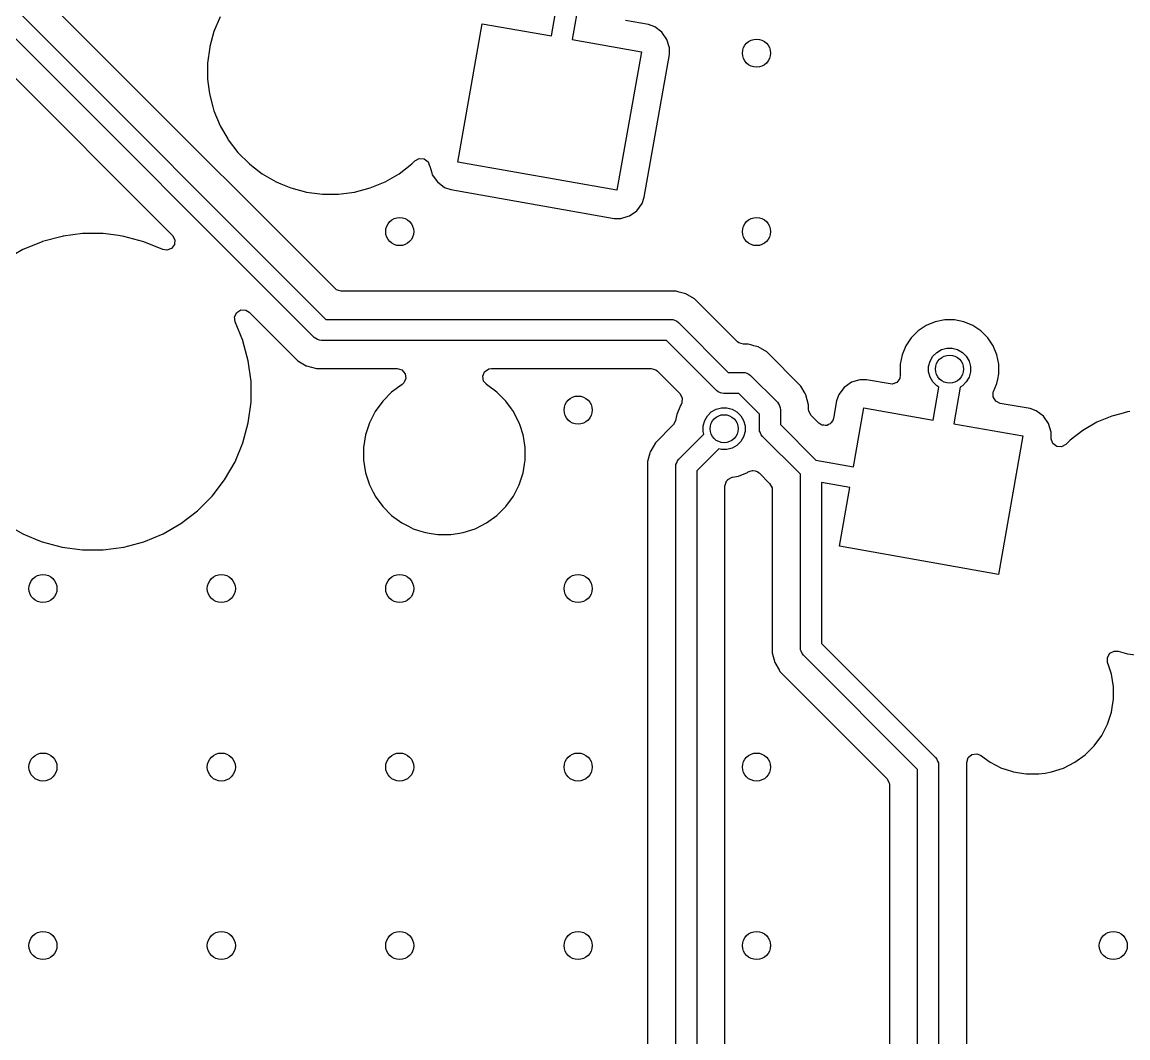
# Model space of a CAD drawing. Extents: x 2.6 to 14.2, y -9.4 to -3.8.
# Drawn here: x 6.272 to 6.891, y -5.782 to -5.213 of the extents above; entities that cross this region are included whole.
import ezdxf

# ---------------------------------------------------------------- set-up
doc = ezdxf.new("R2010")
doc.units = 0
doc.header["$MEASUREMENT"] = 0
doc.layers.add('BLACK', color=7, linetype='CONTINUOUS')

msp = doc.modelspace()

# ---------------------------------------------------------------- linework, layer by layer
at = {"layer": 'BLACK', "linetype": 'CONTINUOUS'}
for p, q in [((6.32062, -5.23617), (6.27996, -5.19552)), ((6.56828, -5.22095), (6.5725, -5.19705)), ((6.5838, -5.20093), (6.57991, -5.223)), ((6.27083, -5.20868), (6.44185, -5.3797)), ((6.38253, -5.21014), (6.37907, -5.21849)), ((6.62265, -5.21452), (6.60978, -5.21225)), ((6.43523, -5.38979), (6.26421, -5.21876)), ((6.37907, -5.21849), (6.37832, -5.22127)), ((6.51584, -5.29165), (6.52951, -5.21411)), ((6.52951, -5.21411), (6.56828, -5.22095)), ((6.62618, -5.21574), (6.62265, -5.21452)), ((6.62265, -5.21452), (6.62265, -5.21452)), ((6.62265, -5.21452), (6.62265, -5.21452)), ((6.62265, -5.21452), (6.62265, -5.21452)), ((6.62265, -5.21452), (6.62265, -5.21452)), ((6.63017, -5.21874), (6.62618, -5.21574)), ((6.62618, -5.21574), (6.62618, -5.21574)), ((6.62618, -5.21574), (6.62618, -5.21574)), ((6.63304, -5.22284), (6.63017, -5.21874)), ((6.37832, -5.22127), (6.37684, -5.22682)), ((6.57991, -5.223), (6.61869, -5.22983)), ((6.6345, -5.22761), (6.63304, -5.22284)), ((6.37673, -5.22722), (6.37555, -5.23617)), ((6.37684, -5.22682), (6.37673, -5.22722)), ((6.37673, -5.22722), (6.37673, -5.22722)), ((6.61869, -5.22983), (6.60501, -5.30738)), ((6.62033, -5.31134), (6.63443, -5.23135)), ((6.63443, -5.23135), (6.63449, -5.22781)), ((6.63449, -5.22781), (6.6345, -5.22761)), ((6.6345, -5.22761), (6.6345, -5.22761)), ((6.6345, -5.22761), (6.6345, -5.22761)), ((6.6345, -5.22761), (6.6345, -5.22761)), ((6.25911, -5.23596), (6.35582, -5.33268)), ((6.44695, -5.36251), (6.32062, -5.23617)), ((6.37555, -5.23617), (6.37555, -5.24521)), ((6.37555, -5.24521), (6.37645, -5.252)), ((6.37645, -5.252), (6.37673, -5.25416)), ((6.37673, -5.25416), (6.37846, -5.26061)), ((6.37846, -5.26061), (6.37907, -5.26289)), ((6.37907, -5.26289), (6.38253, -5.27124)), ((6.38253, -5.27124), (6.38253, -5.27124)), ((6.38253, -5.27124), (6.38273, -5.2716)), ((6.38273, -5.2716), (6.38681, -5.27865)), ((6.38681, -5.27865), (6.38704, -5.27906)), ((6.38704, -5.27906), (6.39254, -5.28623)), ((6.39254, -5.28623), (6.39254, -5.28623)), ((6.39254, -5.28623), (6.39893, -5.29262)), ((6.39893, -5.29262), (6.39893, -5.29262)), ((6.39893, -5.29262), (6.39893, -5.29262)), ((6.39893, -5.29262), (6.40017, -5.29356)), ((6.40017, -5.29356), (6.4061, -5.29812)), ((6.48284, -5.29812), (6.49001, -5.29262)), ((6.49001, -5.29262), (6.49172, -5.29091)), ((6.49172, -5.29091), (6.49413, -5.28959)), ((6.49413, -5.28959), (6.49687, -5.28979)), ((6.49687, -5.28979), (6.49908, -5.29143)), ((6.49908, -5.29143), (6.5, -5.29368)), ((6.60501, -5.30738), (6.51584, -5.29165)), ((6.4061, -5.29812), (6.4061, -5.29812)), ((6.4061, -5.29812), (6.4061, -5.29812)), ((6.4061, -5.29812), (6.41392, -5.30263)), ((6.47502, -5.30263), (6.48284, -5.29812)), ((6.5, -5.29368), (6.50003, -5.29387)), ((6.50003, -5.29387), (6.50119, -5.29767)), ((6.50119, -5.29767), (6.50149, -5.29865)), ((6.50149, -5.29865), (6.50436, -5.30274)), ((6.41392, -5.30263), (6.41392, -5.30263)), ((6.41392, -5.30263), (6.41392, -5.30263)), ((6.41392, -5.30263), (6.41662, -5.30375)), ((6.41662, -5.30375), (6.42227, -5.30609)), ((6.46667, -5.30609), (6.47502, -5.30263)), ((6.50436, -5.30274), (6.50834, -5.30575)), ((6.50834, -5.30575), (6.51188, -5.30697)), ((6.42227, -5.30609), (6.431, -5.30843)), ((6.431, -5.30843), (6.43995, -5.30961)), ((6.43995, -5.30961), (6.43995, -5.30961)), ((6.43995, -5.30961), (6.44899, -5.30961)), ((6.44899, -5.30961), (6.45794, -5.30843)), ((6.44899, -5.30961), (6.44899, -5.30961)), ((6.45794, -5.30843), (6.46667, -5.30609)), ((6.51188, -5.30697), (6.6035, -5.32312)), ((6.61911, -5.31487), (6.62033, -5.31134)), ((6.6161, -5.31886), (6.61911, -5.31487)), ((6.6035, -5.32312), (6.60425, -5.32313)), ((6.60425, -5.32313), (6.60724, -5.32319)), ((6.60724, -5.32319), (6.61124, -5.32196)), ((6.60724, -5.32319), (6.60724, -5.32319)), ((6.60724, -5.32319), (6.60724, -5.32319)), ((6.61124, -5.32196), (6.61201, -5.32173)), ((6.61201, -5.32173), (6.6161, -5.31886)), ((6.61201, -5.32173), (6.61201, -5.32173)), ((6.61201, -5.32173), (6.61201, -5.32173)), ((6.28272, -5.33621), (6.27199, -5.34065)), ((6.283, -5.33613), (6.28272, -5.33621)), ((6.28272, -5.33621), (6.28272, -5.33621)), ((6.29394, -5.3332), (6.283, -5.33613)), ((6.29462, -5.33311), (6.29394, -5.3332)), ((6.30545, -5.33169), (6.29462, -5.33311)), ((6.31707, -5.33169), (6.30545, -5.33169)), ((6.30545, -5.33169), (6.30545, -5.33169)), ((6.32551, -5.3328), (6.31707, -5.33169)), ((6.31707, -5.33169), (6.31707, -5.33169)), ((6.32858, -5.3332), (6.32551, -5.3328)), ((6.3398, -5.33621), (6.32858, -5.3332)), ((6.3505, -5.34064), (6.3398, -5.33621)), ((6.3398, -5.33621), (6.3398, -5.33621)), ((6.3398, -5.33621), (6.3398, -5.33621)), ((6.35582, -5.33268), (6.35714, -5.33509)), ((6.35714, -5.33509), (6.35694, -5.33784)), ((6.27199, -5.34065), (6.26193, -5.34646)), ((6.27199, -5.34065), (6.27199, -5.34065)), ((6.35272, -5.341), (6.3505, -5.34064)), ((6.3553, -5.34004), (6.35272, -5.341)), ((6.35694, -5.33784), (6.3553, -5.34004)), ((6.44777, -5.36316), (6.44695, -5.36251)), ((6.4504, -5.36394), (6.44777, -5.36316)), ((6.6381, -5.36394), (6.4504, -5.36394)), ((6.63994, -5.36443), (6.6381, -5.36394)), ((6.6381, -5.36394), (6.6381, -5.36394)), ((6.64294, -5.36523), (6.63994, -5.36443)), ((6.64357, -5.3654), (6.64294, -5.36523)), ((6.64294, -5.36523), (6.64294, -5.36523)), ((6.64361, -5.36541), (6.64357, -5.3654)), ((6.64855, -5.36827), (6.64361, -5.36541)), ((6.67251, -5.39222), (6.64855, -5.36827)), ((6.64855, -5.36827), (6.64855, -5.36827)), ((6.39061, -5.37831), (6.39185, -5.37585)), ((6.39091, -5.38105), (6.39061, -5.37831)), ((6.39185, -5.37585), (6.39421, -5.37445)), ((6.39421, -5.37445), (6.39696, -5.37455)), ((6.39696, -5.37455), (6.39887, -5.37573)), ((6.39887, -5.37573), (6.4261, -5.40295)), ((6.44185, -5.3797), (6.63524, -5.3797)), ((6.63524, -5.3797), (6.6364, -5.37982)), ((6.6364, -5.37982), (6.63685, -5.38001)), ((6.63685, -5.38001), (6.63852, -5.3807)), ((6.78872, -5.38001), (6.78339, -5.38107)), ((6.79415, -5.38001), (6.78872, -5.38001)), ((6.78872, -5.38001), (6.78872, -5.38001)), ((6.79948, -5.38107), (6.79415, -5.38001)), ((6.79415, -5.38001), (6.79415, -5.38001)), ((6.39525, -5.39153), (6.39091, -5.38105)), ((6.63852, -5.3807), (6.63942, -5.38143)), ((6.63942, -5.38143), (6.66741, -5.40942)), ((6.77385, -5.38616), (6.77001, -5.39001)), ((6.77837, -5.38315), (6.77385, -5.38616)), ((6.77385, -5.38616), (6.77385, -5.38616)), ((6.78339, -5.38107), (6.77837, -5.38315)), ((6.77837, -5.38315), (6.77837, -5.38315)), ((6.78339, -5.38107), (6.78339, -5.38107)), ((6.8045, -5.38315), (6.79948, -5.38107)), ((6.79948, -5.38107), (6.79948, -5.38107)), ((6.80901, -5.38616), (6.8045, -5.38315)), ((6.8045, -5.38315), (6.8045, -5.38315)), ((6.81285, -5.39001), (6.80901, -5.38616)), ((6.80901, -5.38616), (6.80901, -5.38616)), ((6.39534, -5.39175), (6.39525, -5.39153)), ((6.39835, -5.40296), (6.39534, -5.39175)), ((6.43612, -5.39052), (6.43523, -5.38979)), ((6.43706, -5.39091), (6.43612, -5.39052)), ((6.43825, -5.3914), (6.43706, -5.39091)), ((6.43941, -5.39152), (6.43825, -5.3914)), ((6.6328, -5.39152), (6.43941, -5.39152)), ((6.66078, -5.4195), (6.6328, -5.39152)), ((6.67332, -5.39288), (6.67251, -5.39222)), ((6.77001, -5.39001), (6.76699, -5.39452)), ((6.77001, -5.39001), (6.77001, -5.39001)), ((6.81587, -5.39452), (6.81285, -5.39001)), ((6.81285, -5.39001), (6.81285, -5.39001)), ((6.67596, -5.39365), (6.67332, -5.39288)), ((6.67856, -5.39365), (6.67596, -5.39365)), ((6.68002, -5.39405), (6.67856, -5.39365)), ((6.67856, -5.39365), (6.67856, -5.39365)), ((6.68181, -5.39452), (6.68002, -5.39405)), ((6.68407, -5.39513), (6.68181, -5.39452)), ((6.68181, -5.39452), (6.68181, -5.39452)), ((6.68902, -5.39798), (6.68407, -5.39513)), ((6.68407, -5.39513), (6.68407, -5.39513)), ((6.70808, -5.41705), (6.68902, -5.39798)), ((6.76699, -5.39452), (6.76491, -5.39954)), ((6.76699, -5.39452), (6.76699, -5.39452)), ((6.78206, -5.4004), (6.78424, -5.39822)), ((6.78424, -5.39822), (6.78691, -5.39667)), ((6.78691, -5.39667), (6.78989, -5.39588)), ((6.78989, -5.39588), (6.79297, -5.39588)), ((6.79297, -5.39588), (6.79595, -5.39667)), ((6.79595, -5.39667), (6.79862, -5.39822)), ((6.79862, -5.39822), (6.8008, -5.4004)), ((6.81795, -5.39954), (6.81587, -5.39452)), ((6.81587, -5.39452), (6.81587, -5.39452)), ((6.39986, -5.41448), (6.39835, -5.40296)), ((6.4261, -5.40295), (6.43079, -5.40566)), ((6.76491, -5.39954), (6.76385, -5.40487)), ((6.76385, -5.40487), (6.76385, -5.4103)), ((6.76491, -5.39954), (6.76491, -5.39954)), ((6.77972, -5.40604), (6.78052, -5.40307)), ((6.78052, -5.40307), (6.78206, -5.4004)), ((6.8008, -5.4004), (6.80235, -5.40307)), ((6.80235, -5.40307), (6.80314, -5.40604)), ((6.81901, -5.40487), (6.81795, -5.39954)), ((6.81795, -5.39954), (6.81795, -5.39954)), ((6.81795, -5.39954), (6.81795, -5.39954)), ((6.81795, -5.39954), (6.81795, -5.39954)), ((6.81901, -5.4103), (6.81901, -5.40487)), ((6.43079, -5.40566), (6.43104, -5.40581)), ((6.43104, -5.40581), (6.43655, -5.40728)), ((6.43655, -5.40728), (6.43655, -5.40728)), ((6.43655, -5.40728), (6.44226, -5.40728)), ((6.44226, -5.40728), (6.48185, -5.40728)), ((6.48185, -5.40728), (6.48449, -5.40806)), ((6.48449, -5.40806), (6.48629, -5.41014)), ((6.48629, -5.41014), (6.48668, -5.41286)), ((6.52975, -5.41157), (6.53084, -5.40905)), ((6.53084, -5.40905), (6.53312, -5.40751)), ((6.53312, -5.40751), (6.53459, -5.40728)), ((6.53459, -5.40728), (6.62424, -5.40728)), ((6.62424, -5.40728), (6.62688, -5.40806)), ((6.62688, -5.40806), (6.6277, -5.40871)), ((6.6277, -5.40871), (6.64032, -5.42133)), ((6.66741, -5.40942), (6.67571, -5.40942)), ((6.67571, -5.40942), (6.67686, -5.40953)), ((6.67686, -5.40953), (6.67774, -5.4099)), ((6.67774, -5.4099), (6.67899, -5.41042)), ((6.67899, -5.41042), (6.67988, -5.41115)), ((6.67988, -5.41115), (6.69492, -5.42618)), ((6.76379, -5.41055), (6.76358, -5.4129)), ((6.76388, -5.41054), (6.76379, -5.41055)), ((6.76385, -5.4103), (6.76388, -5.41054)), ((6.77972, -5.40913), (6.77972, -5.40604)), ((6.78052, -5.41211), (6.77972, -5.40913)), ((6.80314, -5.40913), (6.80235, -5.41211)), ((6.80314, -5.40604), (6.80314, -5.40913)), ((6.81845, -5.41313), (6.81901, -5.4103)), ((6.39986, -5.42609), (6.39986, -5.41448)), ((6.48464, -5.41616), (6.47871, -5.42047)), ((6.48554, -5.41536), (6.48462, -5.41614)), ((6.48462, -5.41614), (6.48464, -5.41616)), ((6.48668, -5.41286), (6.48554, -5.41536)), ((6.5302, -5.41429), (6.52975, -5.41157)), ((6.53185, -5.41611), (6.5302, -5.41429)), ((6.53181, -5.41616), (6.53185, -5.41611)), ((6.53773, -5.42047), (6.53181, -5.41616)), ((6.71054, -5.42131), (6.70808, -5.41705)), ((6.73642, -5.41498), (6.73233, -5.41785)), ((6.7412, -5.41352), (6.73642, -5.41498)), ((6.73642, -5.41498), (6.73642, -5.41498)), ((6.74494, -5.41359), (6.7412, -5.41352)), ((6.7412, -5.41352), (6.7412, -5.41352)), ((6.75819, -5.41592), (6.74494, -5.41359)), ((6.74494, -5.41359), (6.74494, -5.41359)), ((6.7593, -5.41599), (6.75819, -5.41592)), ((6.76189, -5.41507), (6.7593, -5.41599)), ((6.76358, -5.4129), (6.76189, -5.41507)), ((6.78206, -5.41478), (6.78052, -5.41211)), ((6.78424, -5.41696), (6.78206, -5.41478)), ((6.78545, -5.41766), (6.78424, -5.41696)), ((6.79862, -5.41696), (6.79745, -5.41763)), ((6.8008, -5.41478), (6.79862, -5.41696)), ((6.80235, -5.41211), (6.8008, -5.41478)), ((6.8161, -5.4201), (6.81795, -5.41563)), ((6.81795, -5.41563), (6.81845, -5.41313)), ((6.47871, -5.42047), (6.47367, -5.42551)), ((6.47871, -5.42047), (6.47871, -5.42047)), ((6.54277, -5.42551), (6.53773, -5.42047)), ((6.53773, -5.42047), (6.53773, -5.42047)), ((6.64032, -5.42133), (6.64164, -5.42375)), ((6.64164, -5.42375), (6.64144, -5.42649)), ((6.66168, -5.42024), (6.66078, -5.4195)), ((6.66308, -5.42082), (6.66168, -5.42024)), ((6.66381, -5.42112), (6.66308, -5.42082)), ((6.66496, -5.42123), (6.66381, -5.42112)), ((6.67326, -5.42123), (6.66496, -5.42123)), ((6.68483, -5.4328), (6.67326, -5.42123)), ((6.71074, -5.42166), (6.71054, -5.42131)), ((6.71094, -5.42199), (6.71074, -5.42166)), ((6.71074, -5.42166), (6.71074, -5.42166)), ((6.71241, -5.42751), (6.71094, -5.42199)), ((6.71094, -5.42199), (6.71094, -5.42199)), ((6.71094, -5.42199), (6.71094, -5.42199)), ((6.72932, -5.42183), (6.72811, -5.42537)), ((6.73233, -5.41785), (6.72932, -5.42183)), ((6.73233, -5.41785), (6.73233, -5.41785)), ((6.78219, -5.43617), (6.78545, -5.41766)), ((6.79745, -5.41763), (6.79382, -5.43822)), ((6.81588, -5.4232), (6.81597, -5.42045)), ((6.8173, -5.42556), (6.81588, -5.4232)), ((6.81597, -5.42045), (6.8161, -5.4201)), ((6.39835, -5.43761), (6.39986, -5.42609)), ((6.47367, -5.42551), (6.46948, -5.43128)), ((6.47367, -5.42551), (6.47367, -5.42551)), ((6.54596, -5.4299), (6.54277, -5.42551)), ((6.54277, -5.42551), (6.54277, -5.42551)), ((6.54696, -5.43128), (6.54596, -5.4299)), ((6.64064, -5.42792), (6.63856, -5.43294)), ((6.64092, -5.4275), (6.64064, -5.42792)), ((6.64064, -5.42792), (6.64064, -5.42792)), ((6.64144, -5.42649), (6.64092, -5.4275)), ((6.66056, -5.43007), (6.66354, -5.42927)), ((6.66354, -5.42927), (6.66662, -5.42927)), ((6.66662, -5.42927), (6.6696, -5.43007)), ((6.69492, -5.42618), (6.69565, -5.42708)), ((6.69565, -5.42708), (6.69587, -5.42762)), ((6.69587, -5.42762), (6.69653, -5.42921)), ((6.69653, -5.42921), (6.69665, -5.43036)), ((6.71241, -5.42751), (6.71241, -5.42751)), ((6.71241, -5.43011), (6.71241, -5.42751)), ((6.72811, -5.42537), (6.72637, -5.43522)), ((6.72811, -5.42537), (6.72811, -5.42537)), ((6.73761, -5.46229), (6.74342, -5.42933)), ((6.74342, -5.42933), (6.78219, -5.43617)), ((6.81976, -5.42678), (6.8173, -5.42556)), ((6.83656, -5.42974), (6.81976, -5.42678)), ((6.84009, -5.43096), (6.83656, -5.42974)), ((6.83656, -5.42974), (6.83656, -5.42974)), ((6.83656, -5.42974), (6.83656, -5.42974)), ((6.83656, -5.42974), (6.83656, -5.42974)), ((6.83656, -5.42974), (6.83656, -5.42974)), ((6.46948, -5.43128), (6.46624, -5.43763)), ((6.54856, -5.43442), (6.54696, -5.43128)), ((6.5502, -5.43763), (6.54856, -5.43442)), ((6.63856, -5.43294), (6.63788, -5.43637)), ((6.63856, -5.43294), (6.63856, -5.43294)), ((6.65417, -5.43646), (6.65571, -5.43379)), ((6.65571, -5.43379), (6.65789, -5.43161)), ((6.65789, -5.43161), (6.66056, -5.43007)), ((6.6696, -5.43007), (6.67227, -5.43161)), ((6.67227, -5.43161), (6.67445, -5.43379)), ((6.67445, -5.43379), (6.67599, -5.43646)), ((6.68483, -5.44111), (6.68483, -5.4328)), ((6.69665, -5.43036), (6.69665, -5.43866)), ((6.71252, -5.43114), (6.71241, -5.43011)), ((6.71384, -5.43356), (6.71252, -5.43114)), ((6.71811, -5.43783), (6.71384, -5.43356)), ((6.72614, -5.43608), (6.72557, -5.43684)), ((6.72617, -5.43563), (6.72614, -5.43608)), ((6.72637, -5.43522), (6.72617, -5.43563)), ((6.84408, -5.43396), (6.84009, -5.43096)), ((6.84009, -5.43096), (6.84009, -5.43096)), ((6.84009, -5.43096), (6.84009, -5.43096)), ((6.84694, -5.43805), (6.84408, -5.43396)), ((6.88238, -5.43392), (6.87403, -5.43738)), ((6.88742, -5.43257), (6.88238, -5.43392)), ((6.89111, -5.43158), (6.88742, -5.43257)), ((6.89244, -5.43141), (6.89111, -5.43158)), ((6.39534, -5.44883), (6.39835, -5.43761)), ((6.46624, -5.43763), (6.46404, -5.44441)), ((6.46624, -5.43763), (6.46624, -5.43763)), ((6.55072, -5.43924), (6.5502, -5.43763)), ((6.5502, -5.43763), (6.5502, -5.43763)), ((6.5524, -5.44441), (6.55072, -5.43924)), ((6.63655, -5.43887), (6.62652, -5.4489)), ((6.63661, -5.43881), (6.63655, -5.43887)), ((6.63788, -5.43637), (6.63661, -5.43881)), ((6.65337, -5.43944), (6.65417, -5.43646)), ((6.65337, -5.44253), (6.65337, -5.43944)), ((6.67599, -5.43646), (6.67679, -5.43944)), ((6.67679, -5.43944), (6.67679, -5.44253)), ((6.68495, -5.44226), (6.68483, -5.44111)), ((6.68519, -5.44283), (6.68495, -5.44226)), ((6.69665, -5.43866), (6.71656, -5.45858)), ((6.71922, -5.43866), (6.71811, -5.43783)), ((6.7196, -5.43874), (6.71922, -5.43866)), ((6.72004, -5.43901), (6.7196, -5.43874)), ((6.72099, -5.43904), (6.72004, -5.43901)), ((6.72191, -5.43924), (6.72099, -5.43904)), ((6.72234, -5.43909), (6.72191, -5.43924)), ((6.72279, -5.4391), (6.72234, -5.43909)), ((6.7236, -5.43861), (6.72279, -5.4391)), ((6.72449, -5.43828), (6.7236, -5.43861)), ((6.72476, -5.43792), (6.72449, -5.43828)), ((6.72515, -5.43769), (6.72476, -5.43792)), ((6.72557, -5.43684), (6.72515, -5.43769)), ((6.79382, -5.43822), (6.8326, -5.44505)), ((6.8484, -5.44283), (6.84694, -5.43805)), ((6.86621, -5.4419), (6.85904, -5.4474)), ((6.87403, -5.43738), (6.86621, -5.4419)), ((6.87403, -5.43738), (6.87403, -5.43738)), ((6.46404, -5.44441), (6.46293, -5.45145)), ((6.55272, -5.4464), (6.5524, -5.44441)), ((6.55352, -5.45145), (6.55272, -5.4464)), ((6.63969, -5.45803), (6.65376, -5.44396)), ((6.65376, -5.44396), (6.65337, -5.44253)), ((6.67445, -5.44817), (6.67227, -5.45035)), ((6.67599, -5.4455), (6.67445, -5.44817)), ((6.67679, -5.44253), (6.67599, -5.4455)), ((6.68583, -5.44439), (6.68519, -5.44283)), ((6.68656, -5.44528), (6.68583, -5.44439)), ((6.7078, -5.46652), (6.68656, -5.44528)), ((6.8326, -5.44505), (6.81892, -5.5226)), ((6.84835, -5.44622), (6.84837, -5.44473)), ((6.84836, -5.44666), (6.84835, -5.44622)), ((6.84932, -5.44923), (6.84836, -5.44666)), ((6.84837, -5.44473), (6.8484, -5.44283)), ((6.85904, -5.4474), (6.85668, -5.44976)), ((6.3909, -5.45956), (6.39534, -5.44883)), ((6.46293, -5.45145), (6.46293, -5.45858)), ((6.55352, -5.45858), (6.55352, -5.45145)), ((6.62343, -5.4547), (6.62219, -5.45935)), ((6.62367, -5.45384), (6.62343, -5.4547)), ((6.62398, -5.4533), (6.62367, -5.45384)), ((6.62652, -5.4489), (6.62398, -5.4533)), ((6.62398, -5.4533), (6.62398, -5.4533)), ((6.62652, -5.4489), (6.62652, -5.4489)), ((6.66211, -5.45231), (6.64977, -5.46465)), ((6.66354, -5.45269), (6.66211, -5.45231)), ((6.66662, -5.45269), (6.66354, -5.45269)), ((6.6696, -5.4519), (6.66662, -5.45269)), ((6.67227, -5.45035), (6.6696, -5.4519)), ((6.85152, -5.45088), (6.84932, -5.44923)), ((6.85426, -5.45108), (6.85152, -5.45088)), ((6.85668, -5.44976), (6.85426, -5.45108)), ((6.38509, -5.46962), (6.3909, -5.45956)), ((6.46293, -5.45858), (6.46404, -5.46562)), ((6.5524, -5.46562), (6.55317, -5.46079)), ((6.55317, -5.46079), (6.55352, -5.45858)), ((6.62219, -5.45935), (6.62219, -5.45935)), ((6.62219, -5.45935), (6.62219, -5.79767)), ((6.63807, -5.46105), (6.63849, -5.46005)), ((6.63849, -5.46005), (6.63895, -5.45892)), ((6.63895, -5.45892), (6.63969, -5.45803)), ((6.71656, -5.45858), (6.73761, -5.46229)), ((6.46404, -5.46562), (6.46624, -5.4724)), ((6.5502, -5.4724), (6.5524, -5.46562)), ((6.63796, -5.4622), (6.63807, -5.46105)), ((6.63796, -5.8123), (6.63796, -5.4622)), ((6.64977, -5.46465), (6.64977, -5.8123)), ((6.67313, -5.4675), (6.67815, -5.46542)), ((6.67815, -5.46542), (6.67857, -5.46514)), ((6.67857, -5.46514), (6.67976, -5.46477)), ((6.67976, -5.46477), (6.68093, -5.46433)), ((6.68093, -5.46433), (6.68106, -5.46436)), ((6.68106, -5.46436), (6.68119, -5.46432)), ((6.68119, -5.46432), (6.6824, -5.46465)), ((6.6824, -5.46465), (6.68362, -5.46492)), ((6.68362, -5.46492), (6.68377, -5.46503)), ((6.68377, -5.46503), (6.68385, -5.46505)), ((6.68385, -5.46505), (6.68473, -5.46575)), ((6.68473, -5.46575), (6.6906, -5.47162)), ((6.7078, -5.56367), (6.7078, -5.46652)), ((6.37802, -5.47883), (6.38509, -5.46962)), ((6.46624, -5.4724), (6.46624, -5.4724)), ((6.46624, -5.4724), (6.4683, -5.47644)), ((6.54696, -5.47876), (6.5502, -5.4724)), ((6.66554, -5.4732), (6.66588, -5.47205)), ((6.66554, -5.79767), (6.66554, -5.4732)), ((6.66588, -5.47205), (6.66613, -5.47086)), ((6.66613, -5.47086), (6.66628, -5.47067)), ((6.66628, -5.47067), (6.66631, -5.47056)), ((6.66631, -5.47056), (6.66697, -5.46975)), ((6.66697, -5.46975), (6.66707, -5.46965)), ((6.66707, -5.46965), (6.6672, -5.46952)), ((6.6672, -5.46952), (6.66961, -5.4682)), ((6.66961, -5.4682), (6.66969, -5.46819)), ((6.66969, -5.46819), (6.67313, -5.4675)), ((6.6906, -5.47162), (6.69192, -5.47403)), ((6.73556, -5.47392), (6.71961, -5.47111)), ((6.71961, -5.47111), (6.71961, -5.56123)), ((6.3698, -5.48705), (6.37802, -5.47883)), ((6.4683, -5.47644), (6.4694, -5.47859)), ((6.4694, -5.47859), (6.46948, -5.47876)), ((6.46948, -5.47876), (6.47367, -5.48452)), ((6.54277, -5.48452), (6.54696, -5.47876)), ((6.69192, -5.47403), (6.69203, -5.47507)), ((6.69203, -5.47507), (6.69203, -5.56653)), ((6.72975, -5.50687), (6.73556, -5.47392)), ((6.47367, -5.48452), (6.47367, -5.48452)), ((6.47367, -5.48452), (6.47871, -5.48957)), ((6.53773, -5.48957), (6.54277, -5.48452)), ((6.36059, -5.49412), (6.3698, -5.48705)), ((6.47871, -5.48957), (6.47871, -5.48957)), ((6.47871, -5.48957), (6.48312, -5.49277)), ((6.53196, -5.49376), (6.53773, -5.48957)), ((6.26193, -5.49412), (6.27199, -5.49992)), ((6.35053, -5.49992), (6.36059, -5.49412)), ((6.48312, -5.49277), (6.48448, -5.49376)), ((6.48448, -5.49376), (6.48808, -5.49559)), ((6.48808, -5.49559), (6.49083, -5.49699)), ((6.49083, -5.49699), (6.49083, -5.49699)), ((6.49083, -5.49699), (6.49377, -5.49795)), ((6.49377, -5.49795), (6.49761, -5.4992)), ((6.51883, -5.4992), (6.52543, -5.49705)), ((6.52543, -5.49705), (6.52561, -5.49699)), ((6.52561, -5.49699), (6.52592, -5.49684)), ((6.52561, -5.49699), (6.52561, -5.49699)), ((6.52592, -5.49684), (6.53196, -5.49376)), ((6.27199, -5.49992), (6.27199, -5.49992)), ((6.27199, -5.49992), (6.27199, -5.49992)), ((6.27199, -5.49992), (6.27902, -5.50284)), ((6.27902, -5.50284), (6.28224, -5.50417)), ((6.28224, -5.50417), (6.28272, -5.50437)), ((6.3398, -5.50437), (6.35053, -5.49992)), ((6.49761, -5.4992), (6.50085, -5.49971)), ((6.50085, -5.49971), (6.50466, -5.50031)), ((6.50466, -5.50031), (6.50466, -5.50031)), ((6.50466, -5.50031), (6.51179, -5.50031)), ((6.51179, -5.50031), (6.51559, -5.49971)), ((6.51559, -5.49971), (6.51883, -5.4992)), ((6.28272, -5.50437), (6.29394, -5.50737)), ((6.29394, -5.50737), (6.30545, -5.50889)), ((6.30545, -5.50889), (6.30545, -5.50889)), ((6.30545, -5.50889), (6.31707, -5.50889)), ((6.31707, -5.50889), (6.32858, -5.50737)), ((6.31707, -5.50889), (6.31707, -5.50889)), ((6.32858, -5.50737), (6.3398, -5.50437)), ((6.81892, -5.5226), (6.72975, -5.50687)), ((6.70791, -5.56483), (6.7078, -5.56367)), ((6.70826, -5.56567), (6.70791, -5.56483)), ((6.70879, -5.56695), (6.70826, -5.56567)), ((6.71961, -5.56123), (6.7836, -5.62522)), ((6.88135, -5.56679), (6.88381, -5.56557)), ((6.88381, -5.56557), (6.88591, -5.56567)), ((6.88591, -5.56567), (6.89111, -5.56706)), ((6.69203, -5.56653), (6.69351, -5.57204)), ((6.69351, -5.57204), (6.69588, -5.57614)), ((6.70953, -5.56785), (6.70879, -5.56695)), ((6.77352, -5.63184), (6.70953, -5.56785)), ((6.87993, -5.56914), (6.88135, -5.56679)), ((6.88, -5.57189), (6.87993, -5.56914)), ((6.88069, -5.57401), (6.88, -5.57189)), ((6.89111, -5.56706), (6.90006, -5.56824)), ((6.69588, -5.57614), (6.69636, -5.57698)), ((6.69636, -5.57698), (6.69636, -5.57698)), ((6.69636, -5.57698), (6.75632, -5.63694)), ((6.88216, -5.57851), (6.88069, -5.57401)), ((6.88327, -5.58556), (6.88216, -5.57851)), ((6.88327, -5.59269), (6.88327, -5.58556)), ((6.88216, -5.59973), (6.88277, -5.59587)), ((6.88277, -5.59587), (6.88327, -5.59269)), ((6.87995, -5.60651), (6.88216, -5.59973)), ((6.87672, -5.61286), (6.87995, -5.60651)), ((6.87252, -5.61863), (6.87672, -5.61286)), ((6.86748, -5.62367), (6.87252, -5.61863)), ((6.7836, -5.62522), (6.78434, -5.62611)), ((6.78434, -5.62611), (6.78478, -5.62719)), ((6.78478, -5.62719), (6.78522, -5.62824)), ((6.78522, -5.62824), (6.78533, -5.62939)), ((6.8011, -5.6279), (6.80187, -5.62526)), ((6.8011, -6.12707), (6.8011, -5.6279)), ((6.80187, -5.62526), (6.80395, -5.62346)), ((6.80395, -5.62346), (6.80668, -5.62307)), ((6.80668, -5.62307), (6.80885, -5.62395)), ((6.80885, -5.62395), (6.81424, -5.62786)), ((6.81424, -5.62786), (6.81701, -5.62928)), ((6.85536, -5.6311), (6.86172, -5.62786)), ((6.86172, -5.62786), (6.86748, -5.62367)), ((6.77352, -6.13807), (6.77352, -5.63184)), ((6.78533, -5.62939), (6.78533, -6.13562)), ((6.81701, -5.62928), (6.82059, -5.6311)), ((6.82059, -5.6311), (6.82059, -5.6311)), ((6.82059, -5.6311), (6.82263, -5.63176)), ((6.82263, -5.63176), (6.82737, -5.6333)), ((6.82737, -5.6333), (6.83063, -5.63382)), ((6.83063, -5.63382), (6.83441, -5.63442)), ((6.83441, -5.63442), (6.83441, -5.63442)), ((6.83441, -5.63442), (6.84154, -5.63442)), ((6.84154, -5.63442), (6.84495, -5.63388)), ((6.84495, -5.63388), (6.84858, -5.6333)), ((6.84858, -5.6333), (6.85536, -5.6311)), ((6.75632, -5.63694), (6.75764, -5.63936)), ((6.75764, -5.63936), (6.75775, -5.64039)), ((6.75775, -5.64039), (6.75775, -6.14092))]:
    msp.add_line(p, q, dxfattribs=at)
at = {"layer": 'BLACK'}
for centre in [(6.68323, -5.23054), (6.48323, -5.33054), (6.68323, -5.33054), (6.79143, -5.40759), (6.58323, -5.43054), (6.66508, -5.44098), (6.28323, -5.53054), (6.38323, -5.53054), (6.48323, -5.53054), (6.58323, -5.53054), (6.28323, -5.63054), (6.38323, -5.63054), (6.48323, -5.63054), (6.58323, -5.63054), (6.68323, -5.63054), (6.28323, -5.73054), (6.38323, -5.73054), (6.48323, -5.73054), (6.58323, -5.73054), (6.68323, -5.73054), (6.88323, -5.73054)]:
    msp.add_circle(centre, 0.00787, dxfattribs=at)

doc.saveas('drawing.dxf')
